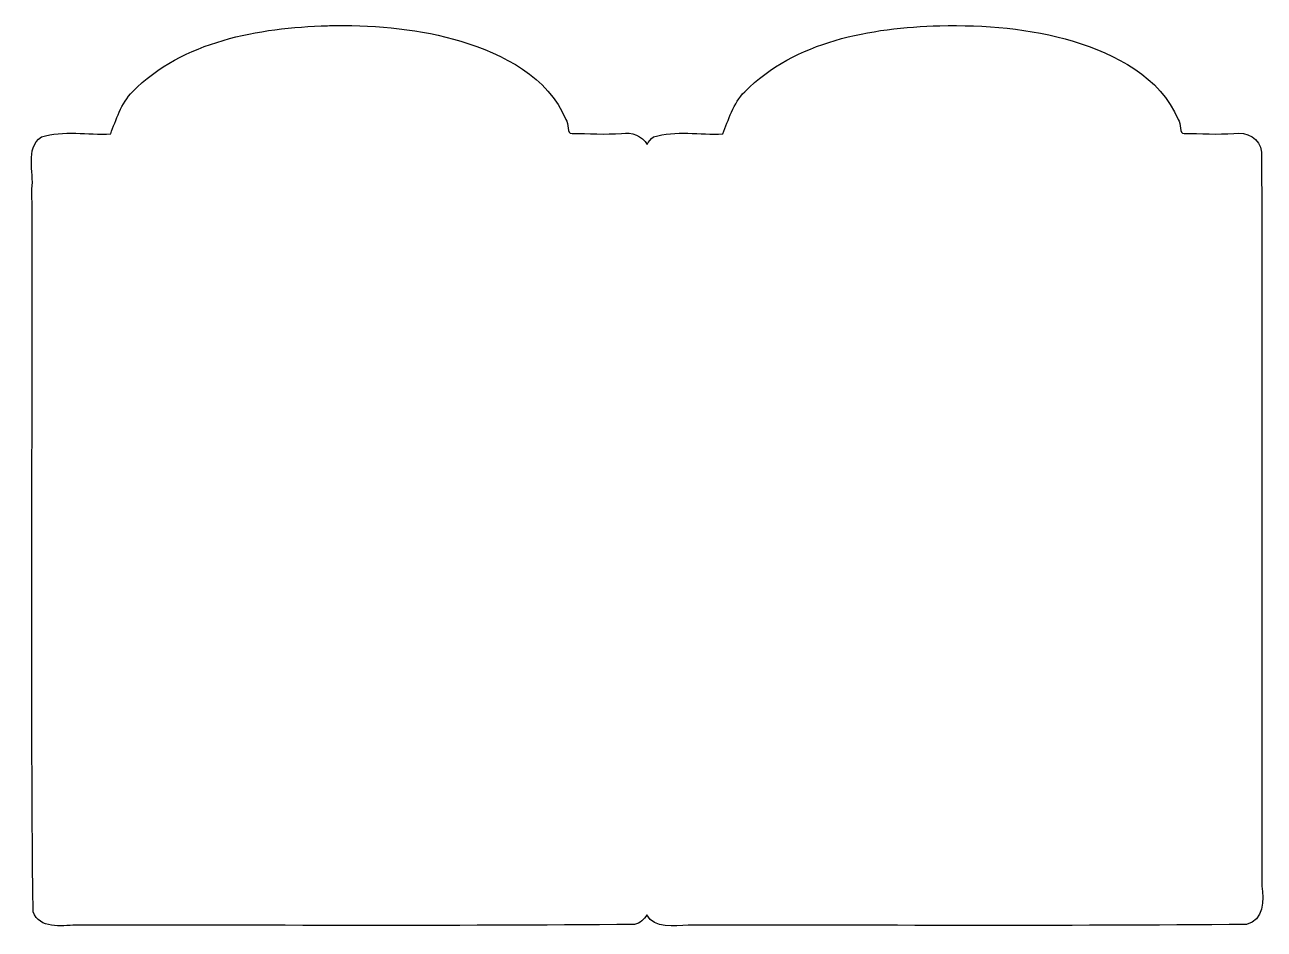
# Model space of a CAD drawing. Header units: centimetres. Extents: x -7.9 to 6.9, y -2.5 to 8.3.
import ezdxf

# ---------------------------------------------------------------- set-up
doc = ezdxf.new("R2010")
doc.units = ezdxf.units.CM
doc.header["$MEASUREMENT"] = 0
doc.layers.add('Layer 1', color=7, linetype='Continuous')

msp = doc.modelspace()

# ---------------------------------------------------------------- linework, layer by layer
at = {"layer": 'Layer 1', "color": 34}
msp.add_open_spline([(-4.15643, 8.24941), (-4.18994, 8.24915), (-4.22385, 8.24844), (-4.2573, 8.24776), (-4.2573, 8.24776), (-5.08134, 8.22352), (-5.98145, 8.06688), (-6.58398, 7.46062), (-6.58398, 7.46062), (-6.71785, 7.32177), (-6.78198, 7.12168), (-6.8436, 6.95708), (-6.8436, 6.95708), (-7.11707, 6.94175), (-7.40767, 7.0038), (-7.67042, 6.92153), (-7.67042, 6.92153), (-7.86801, 6.77608), (-7.75399, 6.50549), (-7.78204, 6.30059), (-7.78204, 6.30059), (-7.77323, 3.42722), (-7.80087, 0.55069), (-7.76881, -2.32069), (-7.76881, -2.32069), (-7.6918, -2.52794), (-7.43371, -2.48589), (-7.25949, -2.47861), (-7.25949, -2.47861), (-5.03941, -2.47907), (-2.81705, -2.49025), (-0.59778, -2.472), (-0.59778, -2.472), (-0.5267, -2.45504), (-0.4797, -2.41255), (-0.44978, -2.3579), (-0.44978, -2.3579), (-0.35709, -2.5233), (-0.12012, -2.48543), (0.04301, -2.47862), (0.04301, -2.47862), (2.26309, -2.47908), (4.48545, -2.49026), (6.70472, -2.47201), (6.70472, -2.47201), (6.90408, -2.42444), (6.91486, -2.17901), (6.88662, -2.01395), (6.88662, -2.01395), (6.88636, 0.90403), (6.89246, 3.82536), (6.88331, 6.74128), (6.88331, 6.74128), (6.87049, 6.90154), (6.70368, 6.99173), (6.55341, 6.96204), (6.55341, 6.96204), (6.356, 6.94819), (6.15745, 6.9622), (5.9614, 6.96369), (5.9614, 6.96369), (5.89698, 6.95165), (5.92645, 7.08349), (5.88781, 7.12905), (5.88781, 7.12905), (5.6793, 7.63954), (5.13715, 7.90826), (4.63683, 8.06171), (4.63683, 8.06171), (4.12369, 8.21727), (3.58047, 8.25872), (3.04519, 8.24775), (3.04519, 8.24775), (2.22115, 8.22351), (1.32104, 8.06687), (0.71851, 7.46061), (0.71851, 7.46061), (0.58464, 7.32176), (0.52051, 7.12167), (0.45889, 6.95707), (0.45889, 6.95707), (0.18543, 6.94174), (-0.10518, 7.00379), (-0.36793, 6.92152), (-0.36793, 6.92152), (-0.40343, 6.89538), (-0.42843, 6.86533), (-0.44648, 6.83222), (-0.44648, 6.83222), (-0.5017, 6.93397), (-0.6303, 6.9855), (-0.7491, 6.96203), (-0.7491, 6.96203), (-0.94651, 6.94818), (-1.14506, 6.96219), (-1.34111, 6.96368), (-1.34111, 6.96368), (-1.40553, 6.95164), (-1.37606, 7.08348), (-1.4147, 7.12904), (-1.4147, 7.12904), (-1.62321, 7.63953), (-2.16536, 7.90825), (-2.66568, 8.0617), (-2.66568, 8.0617), (-3.14675, 8.20754), (-3.65385, 8.25329), (-4.15644, 8.24939), (-4.15644, 8.24939), (-4.15644, 8.24939), (-4.15643, 8.24941), (-4.15643, 8.24941)], degree=3, knots=[0, 0, 0, 0, 0.03448276, 0.03448276, 0.03448276, 0.03448276, 0.06896552, 0.06896552, 0.06896552, 0.06896552, 0.10344828, 0.10344828, 0.10344828, 0.10344828, 0.13793103, 0.13793103, 0.13793103, 0.13793103, 0.17241379, 0.17241379, 0.17241379, 0.17241379, 0.20689655, 0.20689655, 0.20689655, 0.20689655, 0.24137931, 0.24137931, 0.24137931, 0.24137931, 0.27586207, 0.27586207, 0.27586207, 0.27586207, 0.31034483, 0.31034483, 0.31034483, 0.31034483, 0.34482759, 0.34482759, 0.34482759, 0.34482759, 0.37931034, 0.37931034, 0.37931034, 0.37931034, 0.4137931, 0.4137931, 0.4137931, 0.4137931, 0.44827586, 0.44827586, 0.44827586, 0.44827586, 0.48275862, 0.48275862, 0.48275862, 0.48275862, 0.51724138, 0.51724138, 0.51724138, 0.51724138, 0.55172414, 0.55172414, 0.55172414, 0.55172414, 0.5862069, 0.5862069, 0.5862069, 0.5862069, 0.62068966, 0.62068966, 0.62068966, 0.62068966, 0.65517241, 0.65517241, 0.65517241, 0.65517241, 0.68965517, 0.68965517, 0.68965517, 0.68965517, 0.72413793, 0.72413793, 0.72413793, 0.72413793, 0.75862069, 0.75862069, 0.75862069, 0.75862069, 0.79310345, 0.79310345, 0.79310345, 0.79310345, 0.82758621, 0.82758621, 0.82758621, 0.82758621, 0.86206897, 0.86206897, 0.86206897, 0.86206897, 0.89655172, 0.89655172, 0.89655172, 0.89655172, 0.93103448, 0.93103448, 0.93103448, 0.93103448, 1, 1, 1, 1], dxfattribs=at)

doc.saveas('drawing.dxf')
